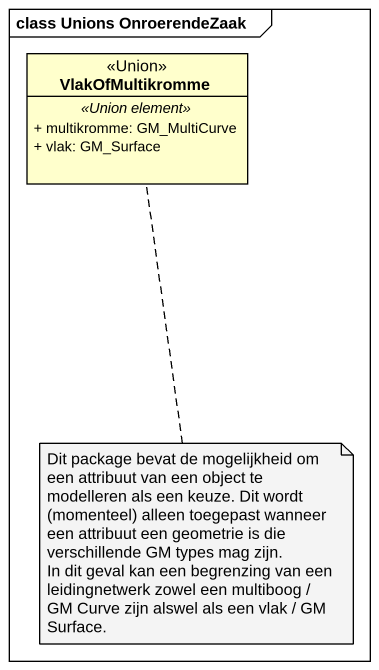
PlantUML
@startuml
mainframe class Unions OnroerendeZaak
hide circle
hide empty members
skinparam classAttributeIconSize 0
class VlakOfMultikromme <<Union>> {
  .. <<Union element>> ..
  + multikromme: GM_MultiCurve
  + vlak: GM_Surface
}
note bottom of VlakOfMultikromme
  Dit package bevat de mogelijkheid om een attribuut van een object te modelleren als een keuze. Dit wordt (momenteel) alleen toegepast wanneer een attribuut een geometrie is die verschillende GM types mag zijn.
  In dit geval kan een begrenzing van een leidingnetwerk zowel een multiboog / GM Curve zijn alswel als een vlak / GM Surface.
end note
@enduml
